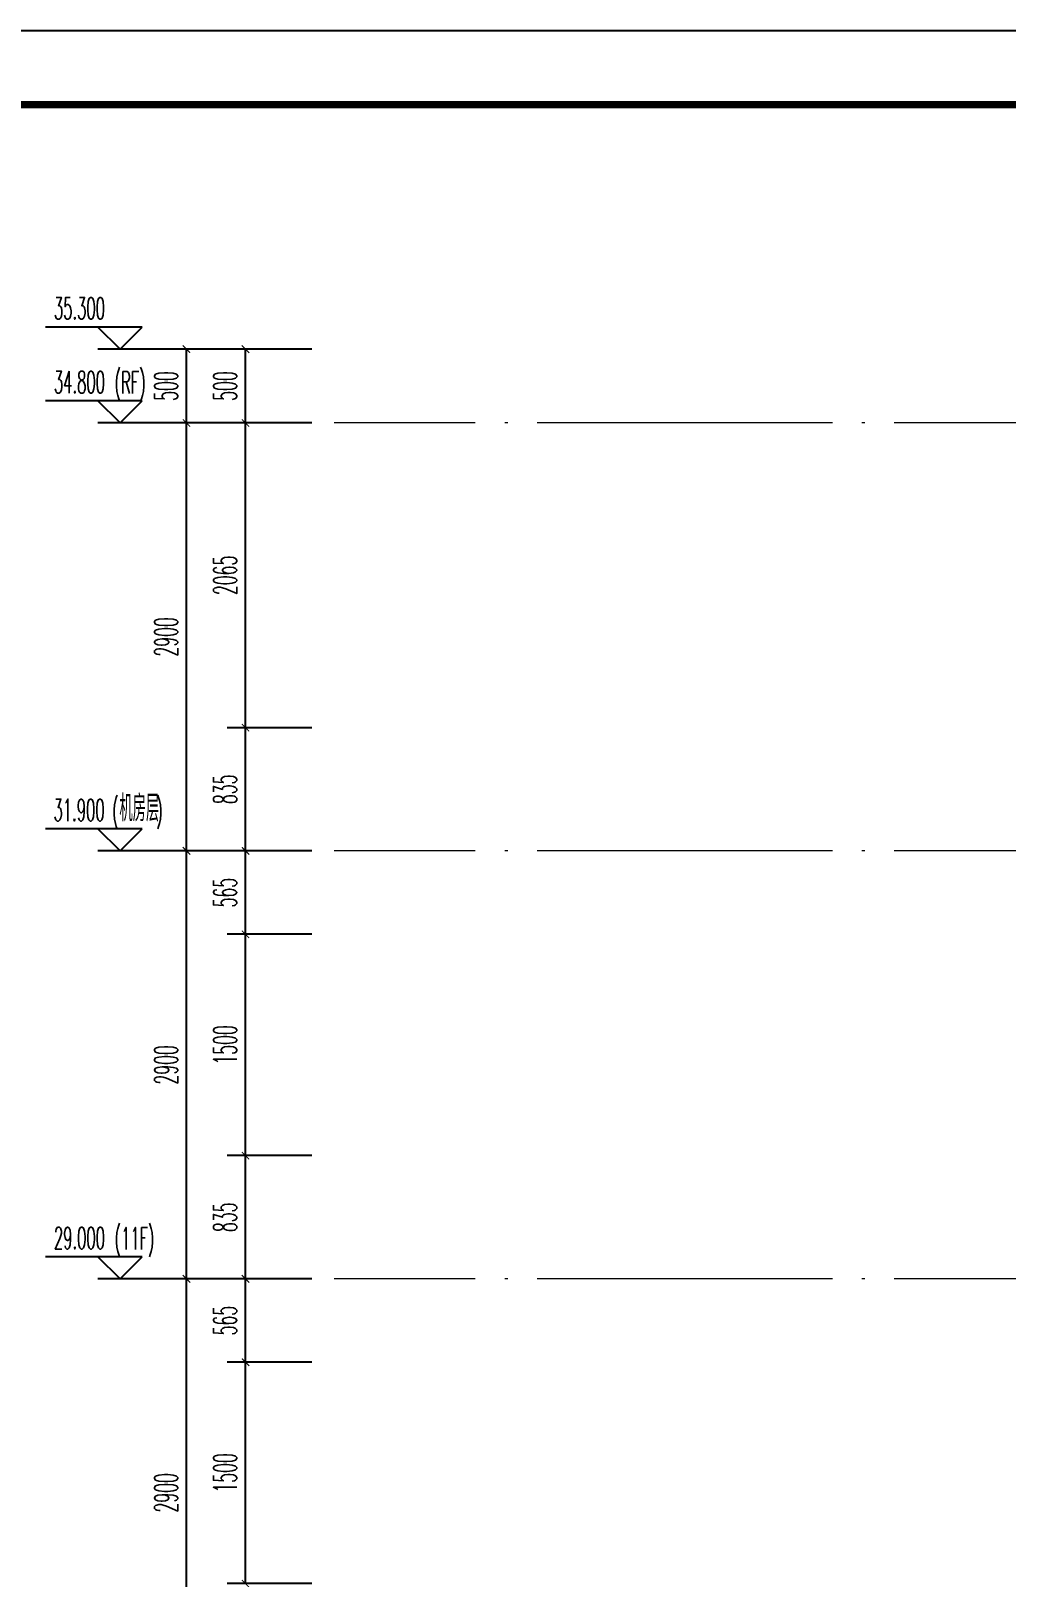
# Model space of a CAD drawing. Extents: x 826826 to 1642106, y -156213 to 399140.
# Drawn here: x 1555329 to 1561937, y 346285 to 356762 of the extents above; entities that cross this region are included whole.
import ezdxf

# ---------------------------------------------------------------- set-up
doc = ezdxf.new("R2010")
doc.units = 0
doc.header["$LTSCALE"] = 1000
doc.linetypes.add('DOTE', pattern=[2.42, 2, -0.2, 0.02, -0.2])
doc.layers.get('0').update_dxf_attribs({"linetype": 'CONTINUOUS'})
doc.layers.get('DEFPOINTS').update_dxf_attribs({"linetype": 'CONTINUOUS'})
for name, color, linetype in [('-TK', 7, 'CONTINUOUS'), ('DIM_ELEV', 3, 'CONTINUOUS'), ('PUB_DIM', 3, 'CONTINUOUS'), ('PUB_TEXT', 2, 'CONTINUOUS')]:
    doc.layers.add(name, color=color, linetype=linetype)
doc.layers.add('DOTE', color=251, linetype='DOTE', lineweight=9)
doc.styles.add('_TCH_DIM', font='SIMPLEX.shx', dxfattribs={"width": 0.7, "bigfont": 'GBCBIG.shx'})
doc.styles.add('_TCH_DIM_T3', font='SIMPLEX.shx', dxfattribs={"width": 0.494118, "bigfont": 'GBCBIG.shx'})
doc.dimstyles.new('_TCH_ARCH&&50', dxfattribs={"dimtxt": 157.5, "dimasz": 50, "dimexe": 125, "dimexo": 150, "dimgap": 58.75, "dimtad": 1, "dimdec": 0, "dimzin": 0, "dimdsep": 46, "dimtxsty": '_TCH_DIM_T3', "dimblk": 'ARCHTICK', "dimcen": 0.09, "dimclrt": 7, "dimazin": 0, "dimtfac": 1, "dimtdec": 0, "dimtix": 1, "dimtmove": 2, "dimatfit": 3, "dimldrblk": 'ARCHTICK', "dimfxl": 0, "dimtolj": 1, "dimtzin": 0, "dimarcsym": 0})

# ---------------------------------------------------------------- blocks, each defined once
blk = doc.blocks.new('A1')
blk.add_lwpolyline([(0, 59400), (0, 0), (84100, 0), (84100, 59400)], close=True)
at = {"const_width": 100}
blk.add_lwpolyline([(2500, 58400), (2500, 1000), (83100, 1000), (83100, 58400)], close=True, dxfattribs=at)
blk = doc.blocks.new('_ArchTick')
at = {"color": 0, "linetype": 'ByBlock', "const_width": 0.15}
blk.add_lwpolyline([(-0.5, -0.5), (0.5, 0.5)], dxfattribs=at)
blk = doc.blocks.new('*D2304')
at = {"layer": 'DEFPOINTS', "color": 0}
for p in [(1556783, 347741), (1557383, 347741), (1557383, 346241)]:
    blk.add_point(p, dxfattribs=at)
at = {"layer": 'PUB_DIM', "color": 0, "lineweight": -2}
for p, q in [((1557233, 347741), (1556658, 347741)), ((1556783, 346241), (1556783, 347741)), ((1557233, 346241), (1556658, 346241))]:
    blk.add_line(p, q, dxfattribs=at)
at = {"layer": 'PUB_DIM', "color": 0, "lineweight": -2, "xscale": 50, "yscale": 50, "zscale": 50}
for p, rotation in [((1556783, 347741), 90), ((1556783, 346241), 270)]:
    blk.add_blockref('_ArchTick', p, dxfattribs=dict(at, rotation=rotation))
at = {"layer": 'PUB_DIM', "color": 7, "insert": (1556645, 346991), "char_height": 157.5, "attachment_point": 5, "rotation": 90, "style": '_TCH_DIM_T3'}
blk.add_mtext('\\A1;1500', dxfattribs=at)
blk = doc.blocks.new('*D2305')
at = {"layer": 'DEFPOINTS', "color": 0}
for p in [(1556783, 348306), (1557383, 348306), (1557383, 347741)]:
    blk.add_point(p, dxfattribs=at)
at = {"layer": 'PUB_DIM', "color": 0, "lineweight": -2}
for p, q in [((1557233, 348306), (1556658, 348306)), ((1556783, 347741), (1556783, 348306)), ((1557233, 347741), (1556658, 347741))]:
    blk.add_line(p, q, dxfattribs=at)
at = {"layer": 'PUB_DIM', "color": 0, "lineweight": -2, "xscale": 50, "yscale": 50, "zscale": 50}
for p, rotation in [((1556783, 348306), 90), ((1556783, 347741), 270)]:
    blk.add_blockref('_ArchTick', p, dxfattribs=dict(at, rotation=rotation))
at = {"layer": 'PUB_DIM', "color": 7, "insert": (1556645, 348023), "char_height": 157.5, "attachment_point": 5, "rotation": 90, "style": '_TCH_DIM_T3'}
blk.add_mtext('\\A1;565', dxfattribs=at)
blk = doc.blocks.new('*D2306')
at = {"layer": 'DEFPOINTS', "color": 0}
for p in [(1556783, 349141), (1557383, 349141), (1557383, 348306)]:
    blk.add_point(p, dxfattribs=at)
at = {"layer": 'PUB_DIM', "color": 0, "lineweight": -2}
for p, q in [((1557233, 349141), (1556658, 349141)), ((1556783, 348306), (1556783, 349141)), ((1557233, 348306), (1556658, 348306))]:
    blk.add_line(p, q, dxfattribs=at)
at = {"layer": 'PUB_DIM', "color": 0, "lineweight": -2, "xscale": 50, "yscale": 50, "zscale": 50}
for p, rotation in [((1556783, 349141), 90), ((1556783, 348306), 270)]:
    blk.add_blockref('_ArchTick', p, dxfattribs=dict(at, rotation=rotation))
at = {"layer": 'PUB_DIM', "color": 7, "insert": (1556645, 348723), "char_height": 157.5, "attachment_point": 5, "rotation": 90, "style": '_TCH_DIM_T3'}
blk.add_mtext('\\A1;835', dxfattribs=at)
blk = doc.blocks.new('*D2307')
at = {"layer": 'DEFPOINTS', "color": 0}
for p in [(1556783, 350641), (1557383, 350641), (1557383, 349141)]:
    blk.add_point(p, dxfattribs=at)
at = {"layer": 'PUB_DIM', "color": 0, "lineweight": -2}
for p, q in [((1557233, 350641), (1556658, 350641)), ((1556783, 349141), (1556783, 350641)), ((1557233, 349141), (1556658, 349141))]:
    blk.add_line(p, q, dxfattribs=at)
at = {"layer": 'PUB_DIM', "color": 0, "lineweight": -2, "xscale": 50, "yscale": 50, "zscale": 50}
for p, rotation in [((1556783, 350641), 90), ((1556783, 349141), 270)]:
    blk.add_blockref('_ArchTick', p, dxfattribs=dict(at, rotation=rotation))
at = {"layer": 'PUB_DIM', "color": 7, "insert": (1556645, 349891), "char_height": 157.5, "attachment_point": 5, "rotation": 90, "style": '_TCH_DIM_T3'}
blk.add_mtext('\\A1;1500', dxfattribs=at)
blk = doc.blocks.new('*D2308')
at = {"layer": 'DEFPOINTS', "color": 0}
for p in [(1556783, 351206), (1557383, 351206), (1557383, 350641)]:
    blk.add_point(p, dxfattribs=at)
at = {"layer": 'PUB_DIM', "color": 0, "lineweight": -2}
for p, q in [((1557233, 351206), (1556658, 351206)), ((1556783, 350641), (1556783, 351206)), ((1557233, 350641), (1556658, 350641))]:
    blk.add_line(p, q, dxfattribs=at)
at = {"layer": 'PUB_DIM', "color": 0, "lineweight": -2, "xscale": 50, "yscale": 50, "zscale": 50}
for p, rotation in [((1556783, 351206), 90), ((1556783, 350641), 270)]:
    blk.add_blockref('_ArchTick', p, dxfattribs=dict(at, rotation=rotation))
at = {"layer": 'PUB_DIM', "color": 7, "insert": (1556645, 350923), "char_height": 157.5, "attachment_point": 5, "rotation": 90, "style": '_TCH_DIM_T3'}
blk.add_mtext('\\A1;565', dxfattribs=at)
blk = doc.blocks.new('*D2309')
at = {"layer": 'DEFPOINTS', "color": 0}
for p in [(1556783, 352041), (1557383, 352041), (1557383, 351206)]:
    blk.add_point(p, dxfattribs=at)
at = {"layer": 'PUB_DIM', "color": 0, "lineweight": -2}
for p, q in [((1557233, 352041), (1556658, 352041)), ((1556783, 351206), (1556783, 352041)), ((1557233, 351206), (1556658, 351206))]:
    blk.add_line(p, q, dxfattribs=at)
at = {"layer": 'PUB_DIM', "color": 0, "lineweight": -2, "xscale": 50, "yscale": 50, "zscale": 50}
for p, rotation in [((1556783, 352041), 90), ((1556783, 351206), 270)]:
    blk.add_blockref('_ArchTick', p, dxfattribs=dict(at, rotation=rotation))
at = {"layer": 'PUB_DIM', "color": 7, "insert": (1556645, 351623), "char_height": 157.5, "attachment_point": 5, "rotation": 90, "style": '_TCH_DIM_T3'}
blk.add_mtext('\\A1;835', dxfattribs=at)
blk = doc.blocks.new('*D2310')
at = {"layer": 'DEFPOINTS', "color": 0}
for p in [(1556783, 354106), (1557383, 354106), (1557383, 352041)]:
    blk.add_point(p, dxfattribs=at)
at = {"layer": 'PUB_DIM', "color": 0, "lineweight": -2}
for p, q in [((1557233, 354106), (1556658, 354106)), ((1556783, 352041), (1556783, 354106)), ((1557233, 352041), (1556658, 352041))]:
    blk.add_line(p, q, dxfattribs=at)
at = {"layer": 'PUB_DIM', "color": 0, "lineweight": -2, "xscale": 50, "yscale": 50, "zscale": 50}
for p, rotation in [((1556783, 354106), 90), ((1556783, 352041), 270)]:
    blk.add_blockref('_ArchTick', p, dxfattribs=dict(at, rotation=rotation))
at = {"layer": 'PUB_DIM', "color": 7, "insert": (1556645, 353073), "char_height": 157.5, "attachment_point": 5, "rotation": 90, "style": '_TCH_DIM_T3'}
blk.add_mtext('\\A1;2065', dxfattribs=at)
blk = doc.blocks.new('*D2311')
at = {"layer": 'DEFPOINTS', "color": 0}
for p in [(1556783, 354606), (1557383, 354606), (1557383, 354106)]:
    blk.add_point(p, dxfattribs=at)
at = {"layer": 'PUB_DIM', "color": 0, "lineweight": -2}
for p, q in [((1557233, 354606), (1556658, 354606)), ((1556783, 354106), (1556783, 354606)), ((1557233, 354106), (1556658, 354106))]:
    blk.add_line(p, q, dxfattribs=at)
at = {"layer": 'PUB_DIM', "color": 0, "lineweight": -2, "xscale": 50, "yscale": 50, "zscale": 50}
for p, rotation in [((1556783, 354606), 90), ((1556783, 354106), 270)]:
    blk.add_blockref('_ArchTick', p, dxfattribs=dict(at, rotation=rotation))
at = {"layer": 'PUB_DIM', "color": 7, "insert": (1556645, 354356), "char_height": 157.5, "attachment_point": 5, "rotation": 90, "style": '_TCH_DIM_T3'}
blk.add_mtext('\\A1;500', dxfattribs=at)
blk = doc.blocks.new('*D2312')
at = {"layer": 'DEFPOINTS', "color": 0}
for p in [(1556383, 348306), (1557383, 348306), (1557383, 345406)]:
    blk.add_point(p, dxfattribs=at)
at = {"layer": 'PUB_DIM', "color": 0, "lineweight": -2}
for p, q in [((1557233, 348306), (1556258, 348306)), ((1556383, 345406), (1556383, 348306)), ((1557233, 345406), (1556258, 345406))]:
    blk.add_line(p, q, dxfattribs=at)
at = {"layer": 'PUB_DIM', "color": 0, "lineweight": -2, "xscale": 50, "yscale": 50, "zscale": 50}
for p, rotation in [((1556383, 348306), 90), ((1556383, 345406), 270)]:
    blk.add_blockref('_ArchTick', p, dxfattribs=dict(at, rotation=rotation))
at = {"layer": 'PUB_DIM', "color": 7, "insert": (1556245, 346856), "char_height": 157.5, "attachment_point": 5, "rotation": 90, "style": '_TCH_DIM_T3'}
blk.add_mtext('\\A1;2900', dxfattribs=at)
blk = doc.blocks.new('*D2313')
at = {"layer": 'DEFPOINTS', "color": 0}
for p in [(1556383, 351206), (1557383, 351206), (1557383, 348306)]:
    blk.add_point(p, dxfattribs=at)
at = {"layer": 'PUB_DIM', "color": 0, "lineweight": -2}
for p, q in [((1557233, 351206), (1556258, 351206)), ((1556383, 348306), (1556383, 351206)), ((1557233, 348306), (1556258, 348306))]:
    blk.add_line(p, q, dxfattribs=at)
at = {"layer": 'PUB_DIM', "color": 0, "lineweight": -2, "xscale": 50, "yscale": 50, "zscale": 50}
for p, rotation in [((1556383, 351206), 90), ((1556383, 348306), 270)]:
    blk.add_blockref('_ArchTick', p, dxfattribs=dict(at, rotation=rotation))
at = {"layer": 'PUB_DIM', "color": 7, "insert": (1556245, 349756), "char_height": 157.5, "attachment_point": 5, "rotation": 90, "style": '_TCH_DIM_T3'}
blk.add_mtext('\\A1;2900', dxfattribs=at)
blk = doc.blocks.new('*D2314')
at = {"layer": 'DEFPOINTS', "color": 0}
for p in [(1556383, 354106), (1557383, 354106), (1557383, 351206)]:
    blk.add_point(p, dxfattribs=at)
at = {"layer": 'PUB_DIM', "color": 0, "lineweight": -2}
for p, q in [((1557233, 354106), (1556258, 354106)), ((1556383, 351206), (1556383, 354106)), ((1557233, 351206), (1556258, 351206))]:
    blk.add_line(p, q, dxfattribs=at)
at = {"layer": 'PUB_DIM', "color": 0, "lineweight": -2, "xscale": 50, "yscale": 50, "zscale": 50}
for p, rotation in [((1556383, 354106), 90), ((1556383, 351206), 270)]:
    blk.add_blockref('_ArchTick', p, dxfattribs=dict(at, rotation=rotation))
at = {"layer": 'PUB_DIM', "color": 7, "insert": (1556245, 352656), "char_height": 157.5, "attachment_point": 5, "rotation": 90, "style": '_TCH_DIM_T3'}
blk.add_mtext('\\A1;2900', dxfattribs=at)
blk = doc.blocks.new('*D2315')
at = {"layer": 'DEFPOINTS', "color": 0}
for p in [(1556383, 354606), (1557383, 354606), (1557383, 354106)]:
    blk.add_point(p, dxfattribs=at)
at = {"layer": 'PUB_DIM', "color": 0, "lineweight": -2}
for p, q in [((1557233, 354606), (1556258, 354606)), ((1556383, 354106), (1556383, 354606)), ((1557233, 354106), (1556258, 354106))]:
    blk.add_line(p, q, dxfattribs=at)
at = {"layer": 'PUB_DIM', "color": 0, "lineweight": -2, "xscale": 50, "yscale": 50, "zscale": 50}
for p, rotation in [((1556383, 354606), 90), ((1556383, 354106), 270)]:
    blk.add_blockref('_ArchTick', p, dxfattribs=dict(at, rotation=rotation))
at = {"layer": 'PUB_DIM', "color": 7, "insert": (1556245, 354356), "char_height": 157.5, "attachment_point": 5, "rotation": 90, "style": '_TCH_DIM_T3'}
blk.add_mtext('\\A1;500', dxfattribs=at)

msp = doc.modelspace()

# ---------------------------------------------------------------- linework, layer by layer
at = {"layer": 'DIM_ELEV'}
for p, q in [((1556082.9, 354755.83), (1555426.9, 354755.83)), ((1555932.9, 354605.83), (1555782.9, 354755.83)), ((1555932.9, 354605.83), (1556082.9, 354755.83)), ((1556782.9, 354605.83), (1555782.9, 354605.83)), ((1556082.9, 354255.83), (1555426.9, 354255.83)), ((1555932.9, 354105.83), (1555782.9, 354255.83)), ((1555932.9, 354105.83), (1556082.9, 354255.83)), ((1556782.9, 354105.83), (1555782.9, 354105.83)), ((1556082.9, 351355.83), (1555426.9, 351355.83)), ((1555932.9, 351205.83), (1555782.9, 351355.83)), ((1555932.9, 351205.83), (1556082.9, 351355.83)), ((1556782.9, 351205.83), (1555782.9, 351205.83)), ((1556082.9, 348455.83), (1555426.9, 348455.83)), ((1555932.9, 348305.83), (1555782.9, 348455.83)), ((1555932.9, 348305.83), (1556082.9, 348455.83)), ((1556782.9, 348305.83), (1555782.9, 348305.83))]:
    msp.add_line(p, q, dxfattribs=at)
at = {"layer": 'DOTE', "linetype": 'DOTE'}
for p, q in [((1572859.96, 354105.83), (1557382.9, 354105.83)), ((1572859.96, 351205.83), (1557382.9, 351205.83)), ((1572859.96, 348305.83), (1557382.9, 348305.83))]:
    msp.add_line(p, q, dxfattribs=at)

# ---------------------------------------------------------------- block references
at = {"layer": '-TK', "xscale": 0.5, "yscale": 0.5, "zscale": 0.5}
msp.add_blockref('A1', (1537267.3, 327062.42), dxfattribs=at)

# ---------------------------------------------------------------- texts
at = {"layer": 'PUB_TEXT', "style": '_TCH_DIM'}
for s, height, width, p in [('35.300', 148.75, 0.494118, (1555484.7, 354808.33)), ('34.800', 148.75, 0.494118, (1555484.7, 354308.33)), ('(RF)', 148.75, 0.494118, (1555895.5, 354305.88)), ('31.900', 148.75, 0.494118, (1555481.9, 351408.33)), ('(', 148.75, 0.494118, (1555879.4, 351405.88)), ('机房层', 178.723, 0.7, (1555928.4, 351405.88)), (')', 148.75, 0.494118, (1556178.61, 351405.88)), ('(11F)', 148.75, 0.494118, (1555895.5, 348505.88)), ('29.000', 148.75, 0.494118, (1555484.7, 348508.33))]:
    msp.add_text(s, height=height, dxfattribs=dict(at, width=width)).set_placement(p)

# ---------------------------------------------------------------- dimensions: what is measured, and where the dimension line sits
at = {"layer": 'PUB_DIM'}
for p1, p2, distance, picture, middle in [((1557382.9, 354105.83), (1557382.9, 354605.83), 1000, '*D2315', (1556245.4, 354355.83)), ((1557382.9, 354105.83), (1557382.9, 354605.83), 600, '*D2311', (1556645.4, 354355.83)), ((1557382.9, 351205.83), (1557382.9, 354105.83), 1000, '*D2314', (1556245.4, 352655.83)), ((1557382.9, 352040.84), (1557382.9, 354105.83), 600, '*D2310', (1556645.4, 353073.34)), ((1557382.9, 351205.83), (1557382.9, 352040.84), 600, '*D2309', (1556645.4, 351623.34)), ((1557382.9, 348305.83), (1557382.9, 351205.83), 1000, '*D2313', (1556245.4, 349755.83)), ((1557382.9, 350640.86), (1557382.9, 351205.83), 600, '*D2308', (1556645.4, 350923.34)), ((1557382.9, 349140.86), (1557382.9, 350640.86), 600, '*D2307', (1556645.4, 349890.86)), ((1557382.9, 348305.83), (1557382.9, 349140.86), 600, '*D2306', (1556645.4, 348723.34)), ((1557382.9, 345405.83), (1557382.9, 348305.83), 1000, '*D2312', (1556245.4, 346855.83)), ((1557382.9, 347740.86), (1557382.9, 348305.83), 600, '*D2305', (1556645.4, 348023.34)), ((1557382.9, 346240.86), (1557382.9, 347740.86), 600, '*D2304', (1556645.4, 346990.86))]:
    dim = msp.add_aligned_dim(p1=p1, p2=p2, distance=distance, dimstyle='_TCH_ARCH&&50', dxfattribs=at)
    dim.commit()
    dim.dimension.update_dxf_attribs({"geometry": picture, "text_midpoint": middle})

doc.saveas('drawing.dxf')
